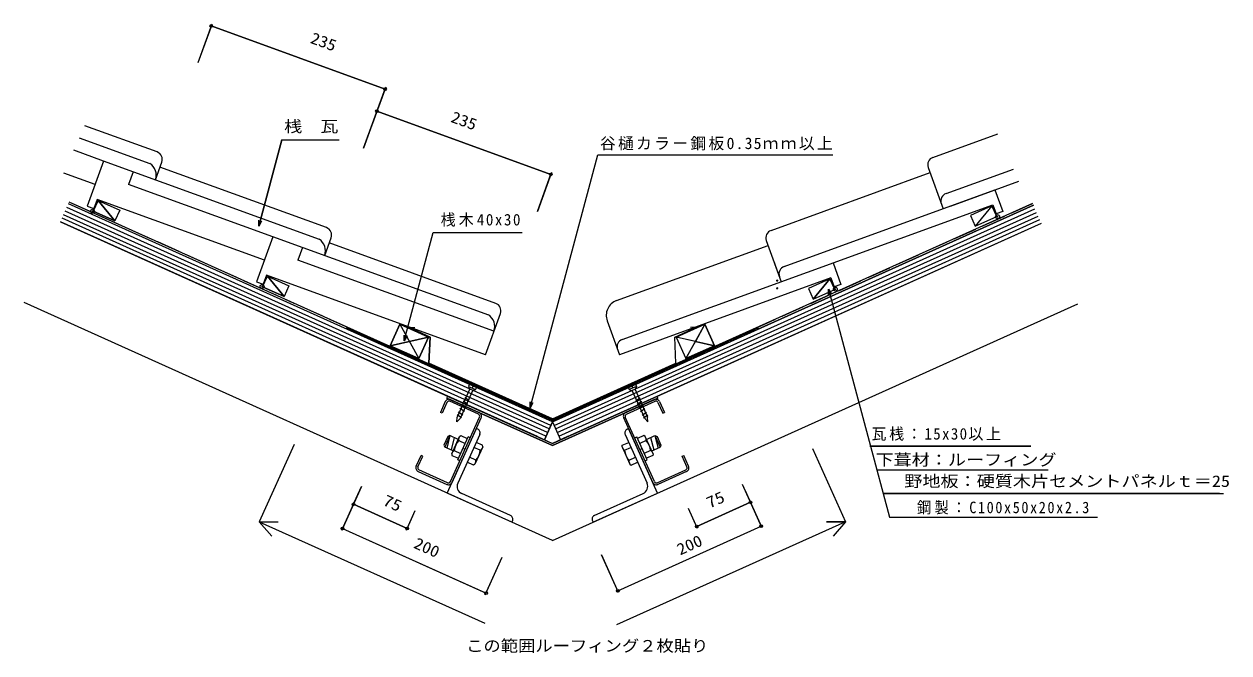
# Model space of a CAD drawing. Units: millimetres, scale not verified. Extents: x -746 to 785, y -405 to 393.
import ezdxf
from ezdxf.enums import TextEntityAlignment as Align

# ---------------------------------------------------------------- set-up
doc = ezdxf.new("R2010")
doc.units = ezdxf.units.MM
doc.header["$LTSCALE"] = 10
doc.header["$PDMODE"] = 32
doc.header["$PDSIZE"] = 5
doc.linetypes.add('DASHED1', pattern=[1.8, 1.2, -0.6])
doc.linetypes.add('DASHED3', pattern=[4, 3, -1])
doc.layers.add('0-0_LAYER000', color=7, linetype='Continuous')
doc.layers.add('0-2_ADD_LINE', color=7, linetype='Continuous')
doc.layers.add('0-1_LAYER001', color=2, linetype='Continuous', lineweight=18)
doc.styles.add('ＭＳ ゴシック', font='')
doc.styles.get('ＭＳ ゴシック').set_extended_font_data('MS Gothic')

msp = doc.modelspace()

# ---------------------------------------------------------------- linework, layer by layer
at = {"layer": '0-0_LAYER000'}
for p in [(-659.23, 155.59), (490.97, 148.76), (-443.74, 60.1), (284.88, 56.68)]:
    msp.add_point(p, dxfattribs=at)
at = {"layer": '0-1_LAYER001'}
for p, q in [((-507.51, 393.29), (-525.41, 343.94)), ((-508.36, 390.94), (-287.45, 310.79)), ((-286.6, 313.14), (-304.5, 263.79)), ((-296.83, 284.94), (-314.73, 235.59)), ((-297.68, 282.59), (-76.77, 202.45)), ((-448.05, 136.56), (-418.6, 246.47)), ((-418.6, 246.47), (-347.62, 246.47)), ((-645.07, 219.37), (-682.74, 233.03)), ((-103.18, -94.19), (-17.1, 227.06)), ((-17.1, 227.06), (281.48, 227.06)), ((-607.47, 205.72), (-613.27, 189.74)), ((-75.92, 204.8), (-93.82, 155.44)), ((-429.96, 123.24), (-613.27, 189.74)), ((-652.04, 169.32), (-624.68, 157.01)), ((-74.73, -111.87), (-689.74, 164.88)), ((-630.84, 143.33), (-658.2, 155.64)), ((-624.68, 157.01), (-630.84, 143.33)), ((-74.73, -111.87), (536.49, 163.18)), ((483.78, 162.5), (456.42, 150.19)), ((483.78, 162.5), (462.57, 136.51)), ((489.93, 148.82), (483.78, 162.5)), ((-93.8, -130.71), (-700, 142.08)), ((-55.66, -130.71), (546.75, 140.38)), ((456.42, 150.19), (462.57, 136.51)), ((462.57, 136.51), (489.93, 148.82)), ((-263.2, -9.16), (-226.34, 128.4)), ((-226.34, 128.4), (-112.99, 128.4)), ((-392.36, 109.6), (-398.16, 93.62)), ((-149.04, 3.24), (-398.16, 93.62)), ((-443.03, 59.64), (-436.87, 73.32)), ((-436.87, 73.32), (-409.52, 61)), ((-436.87, 73.32), (-415.67, 47.33)), ((278.01, 69.9), (250.65, 57.59)), ((278.01, 69.9), (256.81, 43.91)), ((284.16, 56.23), (278.01, 69.9)), ((-415.67, 47.33), (-443.03, 59.64)), ((-409.52, 61), (-415.67, 47.33)), ((250.65, 57.59), (256.81, 43.91)), ((256.81, 43.91), (284.16, 56.23)), ((276.2, 56.66), (353.81, -232.97)), ((-74.73, -262.65), (-746.16, 39.49)), ((-74.73, -262.65), (592.92, 37.79)), ((-268.55, 12.11), (-244.39, -31.66)), ((119.09, 12.11), (94.92, -31.66)), ((108.18, 8.15), (100.67, 8.03)), ((-280.86, -15.25), (-232.07, -4.31)), ((131.4, -15.25), (82.61, -4.31)), ((-74.73, -108.07), (-231.61, -37.48)), ((-179.92, -70.89), (-195.68, -105.91)), ((-176.28, -72.54), (-192.03, -107.55)), ((-180.2, -64.19), (-181.43, -66.93)), ((-181.43, -66.93), (-172.31, -71.03)), ((-181.43, -66.93), (-179.92, -70.89)), ((-180.2, -64.19), (-171.08, -68.3)), ((-175.64, -66.24), (-176.87, -68.98)), ((-172.31, -71.03), (-176.28, -72.54)), ((-171.08, -68.3), (-172.31, -71.03)), ((30.73, -64.19), (21.61, -68.3)), ((21.61, -68.3), (22.85, -71.03)), ((31.96, -66.93), (22.85, -71.03)), ((22.85, -71.03), (26.81, -72.54)), ((26.17, -66.24), (27.4, -68.98)), ((26.81, -72.54), (42.57, -107.55)), ((31.96, -66.93), (30.46, -70.89)), ((30.46, -70.89), (46.22, -105.91)), ((30.73, -64.19), (31.96, -66.93)), ((-210.87, -86.25), (-217.02, -99.93)), ((-208.77, -87.19), (-214.92, -100.87)), ((-208.81, -81.69), (-207.79, -79.41)), ((-208.81, -81.69), (-74.73, -142.03)), ((-168.72, -102.25), (-205.2, -85.84)), ((-204.26, -83.74), (-167.78, -100.16)), ((-184.63, -94.11), (-190.26, -90.42)), ((-184.63, -94.11), (-190.26, -90.42)), ((-182.58, -89.55), (-188.2, -85.86)), ((-182.58, -89.55), (-188.2, -85.86)), ((-180.52, -84.99), (-186.15, -81.3)), ((-180.52, -84.99), (-186.15, -81.3)), ((59.35, -81.69), (-74.73, -142.03)), ((54.79, -83.74), (18.31, -100.16)), ((19.26, -102.25), (55.73, -85.84)), ((31.06, -84.99), (36.69, -81.3)), ((31.06, -84.99), (36.69, -81.3)), ((33.11, -89.55), (38.74, -85.86)), ((33.11, -89.55), (38.74, -85.86)), ((35.16, -94.11), (40.79, -90.42)), ((35.16, -94.11), (40.79, -90.42)), ((59.35, -81.69), (58.32, -79.41)), ((59.3, -87.19), (65.46, -100.87)), ((61.4, -86.25), (67.56, -99.93)), ((-214.92, -100.87), (-217.02, -99.93)), ((-204.3, -187.9), (-167.37, -105.82)), ((-202.2, -188.84), (-165.27, -106.77)), ((-196.16, -111.84), (-195.68, -105.91)), ((-190.27, -106.64), (-195.9, -102.95)), ((-188.73, -103.23), (-194.36, -99.54)), ((-186.68, -98.67), (-192.31, -94.98)), ((52.74, -188.84), (15.81, -106.77)), ((54.84, -187.9), (17.9, -105.82)), ((37.22, -98.67), (42.84, -94.98)), ((39.27, -103.23), (44.9, -99.54)), ((40.8, -106.64), (46.43, -102.95)), ((46.69, -111.84), (46.22, -105.91)), ((65.46, -100.87), (67.56, -99.93)), ((-208.36, -202.52), (-171.43, -120.45)), ((-196.16, -111.84), (-192.03, -107.55)), ((-169.6, -121.27), (-171.43, -120.45)), ((-74.73, -111.87), (-84.99, -134.67)), ((-74.73, -111.87), (-64.47, -134.67)), ((20.14, -121.27), (21.96, -120.45)), ((58.9, -202.52), (21.96, -120.45)), ((46.69, -111.84), (42.57, -107.55)), ((-207.72, -130.43), (-212.65, -141.38)), ((-205.08, -129.43), (-211.64, -144.02)), ((-205.08, -129.43), (-209.07, -145.18)), ((-205.08, -129.43), (-207.72, -130.43)), ((-194.41, -134.23), (-205.08, -129.43)), ((-199.52, -131.93), (-203.51, -147.68)), ((-202.61, -152.47), (-192.76, -130.58)), ((-195.14, -160.22), (-182, -131.04)), ((-167.09, -127.88), (-195, -189.89)), ((-193.87, -135.65), (-185.73, -139.31)), ((-192.76, -130.58), (-191.03, -129.33)), ((-191.03, -129.33), (-182.88, -132.99)), ((-179.27, -132.27), (-182, -131.04)), ((-93.8, -130.71), (-74.73, -139.29)), ((-55.66, -130.71), (-74.73, -139.29)), ((17.63, -127.88), (45.54, -189.89)), ((29.8, -132.27), (32.54, -131.04)), ((45.67, -160.22), (32.54, -131.04)), ((41.56, -129.33), (33.42, -132.99)), ((44.4, -135.65), (36.26, -139.31)), ((43.3, -130.58), (41.56, -129.33)), ((53.15, -152.47), (43.3, -130.58)), ((44.94, -134.23), (55.61, -129.43)), ((50.06, -131.93), (54.05, -147.68)), ((55.61, -129.43), (58.26, -130.43)), ((55.61, -129.43), (62.18, -144.02)), ((55.61, -129.43), (59.6, -145.18)), ((58.26, -130.43), (63.18, -141.38)), ((-403.11, -140.69), (-447.26, -238.82)), ((-212.65, -141.38), (-211.64, -144.02)), ((-200.97, -148.82), (-211.64, -144.02)), ((-202.61, -152.47), (-202.4, -154.6)), ((-199.55, -148.28), (-191.41, -151.95)), ((-185.83, -146.86), (-188.57, -145.63)), ((-166.37, -148.02), (-174.51, -144.36)), ((-163.31, -143.84), (-173.16, -165.73)), ((-163.53, -141.71), (-171.67, -138.04)), ((-163.31, -143.84), (-163.53, -141.71)), ((13.85, -143.84), (14.06, -141.71)), ((13.85, -143.84), (23.7, -165.73)), ((14.06, -141.71), (22.2, -138.04)), ((16.9, -148.02), (25.05, -144.36)), ((36.37, -146.86), (39.11, -145.63)), ((50.09, -148.28), (41.95, -151.95)), ((51.51, -148.82), (62.18, -144.02)), ((53.15, -152.47), (52.93, -154.6)), ((63.18, -141.38), (62.18, -144.02)), ((255.91, -145.74), (297.91, -239.07)), ((328.46, -142.92), (533.29, -142.92)), ((-247.8, -168.32), (-241.64, -154.64)), ((-245.7, -169.27), (-239.55, -155.59)), ((-239.55, -155.59), (-241.64, -154.64)), ((-202.4, -154.6), (-194.26, -158.26)), ((-192.4, -161.45), (-195.14, -160.22)), ((-174.9, -166.98), (-183.04, -163.31)), ((-172.05, -160.66), (-180.2, -156.99)), ((-173.16, -165.73), (-174.9, -166.98)), ((22.59, -160.66), (30.73, -156.99)), ((23.7, -165.73), (25.43, -166.98)), ((25.43, -166.98), (33.57, -163.31)), ((42.94, -161.45), (45.67, -160.22)), ((52.93, -154.6), (44.79, -158.26)), ((90.08, -155.59), (92.18, -154.64)), ((96.24, -169.27), (90.08, -155.59)), ((98.34, -168.32), (92.18, -154.64)), ((-245.29, -174.94), (-208.81, -191.35)), ((-207.87, -189.25), (-244.35, -172.84)), ((58.41, -189.25), (94.89, -172.84)), ((95.83, -174.94), (59.35, -191.35)), ((337.09, -173.01), (551.82, -173.01)), ((-328.66, -218.93), (-317.37, -193.86)), ((178.06, -216.43), (166.78, -191.35)), ((191.7, -246.72), (170.15, -198.84)), ((-342.47, -249.63), (-320.93, -201.76)), ((-127.97, -231.02), (-189.98, -203.11)), ((-21.49, -231.02), (40.52, -203.11)), ((108.64, -244.92), (177.04, -214.15)), ((346.64, -203.11), (777.96, -203.11)), ((-327.63, -216.65), (-259.24, -247.43)), ((-260.26, -249.71), (-248.98, -224.63)), ((109.67, -247.2), (98.39, -222.13)), ((-447.38, -239.07), (-431.3, -256.95)), ((-447.26, -238.82), (-423.22, -238.97)), ((-447.26, -238.82), (-160.66, -367.79)), ((297.8, -238.82), (6.82, -369.75)), ((8.28, -326.51), (190.67, -244.44)), ((297.8, -238.82), (273.76, -238.97)), ((297.91, -239.07), (281.84, -256.95)), ((353.81, -232.97), (618.13, -232.97)), ((-341.45, -247.35), (-159.06, -329.43)), ((-160.09, -331.71), (-138.54, -283.83)), ((9.31, -328.79), (-12.23, -280.91))]:
    msp.add_line(p, q, dxfattribs=at)
at = {"layer": '0-1_LAYER001', "color": 7}
for p, q in [((-507.78, 392.54), (-525.41, 343.94)), ((-287.45, 310.79), (-508.36, 390.94)), ((-314.73, 235.59), (-286.87, 312.39)), ((-76.77, 202.45), (-297.68, 282.59)), ((-418.6, 246.47), (-345.92, 246.47)), ((-103.18, -94.19), (-17.1, 227.06)), ((-17.1, 227.06), (272.98, 227.06)), ((-93.82, 155.44), (-76.19, 204.04)), ((-448.05, 136.56), (-444.3, 143.06)), ((-263.2, -9.16), (-226.34, 128.4)), ((-226.34, 128.4), (-118.09, 128.4)), ((256.81, 43.91), (278.01, 69.9)), ((-443.03, 59.64), (-415.67, 47.33)), ((250.65, 57.59), (256.81, 43.91)), ((256.81, 43.91), (284.88, 56.68)), ((276.2, 56.66), (276.2, 49.16)), ((276.2, 56.66), (279.81, 50.41)), ((276.2, 56.66), (353.81, -232.97)), ((-74.73, -262.65), (-746.16, 39.49)), ((-74.73, -262.65), (592.92, 37.79)), ((-268.55, 12.11), (-244.39, -31.66)), ((-257.64, 8.15), (-249.38, 7.71)), ((119.09, 12.11), (131.4, -15.25)), ((-232.07, -4.31), (-280.86, -15.25)), ((-259.45, -2.67), (-259.93, -3.5)), ((255.91, -145.74), (297.91, -239.07)), ((533.29, -142.92), (329.68, -142.92)), ((337.09, -173.01), (555.22, -173.01)), ((191.37, -245.99), (166.78, -191.35)), ((177.04, -214.15), (108.64, -244.92)), ((772.86, -203.11), (346.64, -203.11)), ((-259.24, -247.43), (-248.98, -224.63)), ((109.34, -246.47), (98.39, -222.13)), ((-447.26, -238.82), (-431.3, -256.95)), ((-447.26, -238.82), (-160.66, -367.79)), ((297.8, -238.82), (6.82, -369.75)), ((8.28, -326.51), (190.67, -244.44)), ((353.81, -232.97), (606.23, -232.97)), ((-159.76, -330.98), (-138.54, -283.83)), ((-12.23, -280.91), (8.98, -328.06))]:
    msp.add_line(p, q, dxfattribs=at)
at = {"layer": '0-1_LAYER001', "color": 4}
for p, q in [((-577.07, 230.87), (-669, 264.22)), ((-585.92, 215.99), (-675.87, 248.62)), ((408.81, 224.04), (491.2, 253.94)), ((-645.07, 219.37), (-665.82, 162.18)), ((-370.81, 119.86), (-645.07, 219.37)), ((-579.27, 195.49), (-571.08, 218.05)), ((-655.93, 189.44), (-695.59, 203.84)), ((-361.96, 134.74), (-573.47, 211.47)), ((203.1, 131.33), (405.21, 204.65)), ((402.82, 211.23), (421.86, 158.75)), ((402.82, 211.23), (421.86, 158.75)), ((425.46, 178.14), (511.1, 209.21)), ((431.26, 162.16), (518.03, 193.64)), ((-653.27, 170.39), (-657.36, 159.11)), ((-440.82, 93.32), (-653.27, 170.39)), ((-665.82, 162.18), (-657.36, 159.11)), ((497.55, 155.36), (489.09, 152.29)), ((-429.96, 123.24), (-450.71, 66.06)), ((-155.7, 23.74), (-429.96, 123.24)), ((-364.16, 99.37), (-355.97, 121.93)), ((-146.85, 38.61), (-358.36, 115.35)), ((6.79, 42.02), (199.49, 111.94)), ((197.11, 118.52), (216.15, 66.03)), ((206.32, 93.13), (216.15, 66.03)), ((281.95, 89.91), (291.84, 62.65)), ((-450.71, 66.06), (-442.25, 62.99)), ((-438.15, 74.27), (-442.25, 62.99)), ((-159.9, -26.68), (-438.15, 74.27)), ((279.29, 70.86), (10.44, -26.68)), ((279.29, 70.86), (283.38, 59.58)), ((291.84, 62.65), (283.38, 59.58)), ((-159.9, -26.68), (-140.86, 25.8)), ((-5.19, 16.4), (10.44, -26.68))]:
    msp.add_line(p, q, dxfattribs=at)
at = {"layer": '0-1_LAYER001', "color": 1}
for p, q in [((-78.84, -120.99), (-693.84, 155.76)), ((-76.78, -116.43), (-691.79, 160.32)), ((-72.68, -116.43), (538.54, 158.62)), ((-70.63, -120.99), (540.6, 154.06)), ((-82.94, -130.11), (-697.95, 146.64)), ((-80.89, -125.55), (-695.89, 151.2)), ((-68.58, -125.55), (542.65, 149.5)), ((-66.52, -130.11), (544.7, 144.94))]:
    msp.add_line(p, q, dxfattribs=at)
at = {"layer": '0-1_LAYER001', "linetype": 'DASHED3'}
for q in [(-688.71, 167.16), (535.47, 165.46)]:
    msp.add_line((-74.73, -109.13), q, dxfattribs=at)
at = {"layer": '0-1_LAYER001', "linetype": 'DASHED1'}
for q in [(-336.41, 7.53), (186.94, 7.53)]:
    msp.add_line((-74.73, -110.23), q, dxfattribs=at)
at = {"layer": '0-1_LAYER001', "color": 7}
for points in [[(-418.6, 246.47), (-448.05, 136.56), (-448.05, 144.06)], [(-652.04, 169.32), (-624.68, 157.01), (-630.84, 143.33)], [(-84.99, -134.67), (-74.73, -111.87), (-689.74, 164.88)], [(535.47, 165.46), (-74.73, -109.13), (-688.71, 167.16)], [(536.49, 163.18), (-74.73, -111.87), (-64.47, -134.67)], [(-700, 142.08), (-74.73, -139.29), (546.75, 140.38)], [(-443.03, 59.64), (-436.87, 73.32), (-409.52, 61), (-415.67, 47.33), (-436.87, 73.32)], [(284.16, 56.23), (278.01, 69.9), (250.65, 57.59)], [(186.94, 7.53), (-74.73, -110.23), (-336.41, 7.53)], [(-257.64, 8.15), (-230.2, -4.2), (-231.61, -37.48), (-74.73, -108.07), (82.15, -37.48), (80.74, -4.2), (108.18, 8.15), (100.67, 8.03)], [(-263.2, -1.66), (-263.2, -9.16), (-259.93, -3.5)], [(82.61, -4.31), (94.92, -31.66), (107, -9.78), (131.4, -15.25), (94.92, -31.66)], [(-74.73, -142.03), (-208.81, -81.69), (-207.79, -79.41)], [(-103.18, -86.69), (-103.18, -94.19), (-99.43, -87.69)], [(-74.73, -142.03), (59.35, -81.69), (58.32, -79.41)], [(-403.11, -140.69), (-447.26, -238.82), (-423.22, -238.97)], [(-317.37, -193.86), (-342.47, -249.63), (-341.45, -247.35), (-160.61, -328.73), (-159.06, -329.43)], [(-259.93, -248.98), (-259.24, -247.43), (-327.63, -216.65)], [(273.76, -238.97), (297.8, -238.82), (281.84, -256.95)]]:
    msp.add_lwpolyline(points, dxfattribs=at)
at = {"layer": '0-1_LAYER001'}
for points in [[(-658.2, 155.64), (-652.04, 169.32), (-630.84, 143.33)], [(-444.3, 143.06), (-448.05, 136.56), (-448.05, 144.06)], [(276.2, 49.16), (276.2, 56.66), (279.95, 50.17)], [(-231.61, -37.48), (-230.2, -4.2), (-257.64, 8.15)], [(-74.73, -108.07), (82.15, -37.48), (80.74, -4.2), (108.18, 8.15)], [(-259.45, -2.67), (-263.2, -9.16), (-263.2, -1.66)], [(-99.43, -87.69), (-103.18, -94.19), (-103.18, -86.69)], [(-125.47, -237.63), (-126.29, -239.45), (-208.36, -202.52)], [(-24, -237.63), (-23.18, -239.45), (58.9, -202.52)]]:
    msp.add_lwpolyline(points, dxfattribs=at)
at = {"layer": '0-1_LAYER001', "color": 7}
for points in [[(-658.2, 155.64), (-630.84, 143.33), (-652.04, 169.32)], [(-268.55, 12.11), (-280.86, -15.25), (-244.39, -31.66), (-232.07, -4.31)], [(82.61, -4.31), (119.09, 12.11), (107, -9.78)]]:
    msp.add_lwpolyline(points, close=True, dxfattribs=at)
at = {"layer": '0-1_LAYER001', "color": 4}
for points in [[(219.75, 85.42), (487.66, 182.62), (497.55, 155.36)], [(14.04, -7.29), (485, 163.57), (489.09, 152.29)]]:
    msp.add_lwpolyline(points, dxfattribs=at)
at = {"layer": '0-1_LAYER001'}
for points in [[(-244.39, -31.66), (-280.86, -15.25), (-268.55, 12.11), (-232.07, -4.31)], [(94.92, -31.66), (131.4, -15.25), (119.09, 12.11), (82.61, -4.31)]]:
    msp.add_lwpolyline(points, close=True, dxfattribs=at)
for centre in [(-508.36, 390.94), (-287.45, 310.79), (-297.68, 282.59), (-76.77, 202.45), (177.04, -214.15), (-327.63, -216.65), (108.64, -244.92), (190.67, -244.44), (-341.45, -247.35), (-259.24, -247.43), (-159.06, -329.43), (8.28, -326.51)]:
    msp.add_circle(centre, 1.7, dxfattribs=at)
at = {"layer": '0-1_LAYER001', "color": 4}
for centre, radius, start, end in [((-580.48, 221.46), 10, 340.05908, 70.05908), ((-595.86, 201.44), 17.62, 340.29127, 57.20982), ((412.22, 214.64), 10, 109.94091, 199.94091), ((428.87, 168.74), 10, 109.94091, 199.94091), ((-365.37, 125.34), 10, 340.05908, 70.05908), ((206.51, 121.93), 10, 109.94091, 199.94091), ((-380.75, 105.31), 17.62, 340.29127, 57.20982), ((223.16, 76.02), 10, 109.94091, 199.94091), ((-150.26, 29.21), 10, 340.05908, 70.05908), ((13.61, 23.22), 20, 109.94091, 199.94091), ((-165.64, 9.18), 17.62, 340.29127, 57.20982), ((17.45, -16.69), 10, 109.94091, 199.94091)]:
    msp.add_arc(centre, radius, start, end, dxfattribs=at)
at = {"layer": '0-1_LAYER001'}
for centre, radius, start, end in [((-206.31, -88.3), 5, 65.75863, 155.77563), ((-206.31, -88.3), 2.7, 65.76751, 155.75961), ((56.84, -88.3), 5, 24.22437, 114.24137), ((56.84, -88.3), 2.7, 24.24039, 114.23249), ((-169.83, -104.72), 2.7, 335.78718, 65.76751), ((-169.83, -104.72), 5, 335.76924, 65.7799), ((20.36, -104.72), 5, 114.2201, 204.23075), ((20.37, -104.72), 2.7, 114.23249, 204.21281), ((-171.65, -125.83), 5, 335.76924, 65.7799), ((22.19, -125.83), 5, 114.2201, 204.23075), ((-176.81, -150.92), 22.9, 138.16798, 173.38349), ((-187.81, -134.56), 6.15, 156.13024, 190.13752), ((38.35, -134.56), 6.15, 349.86247, 23.86975), ((27.34, -150.92), 22.9, 6.6165, 41.83202), ((-196.34, -153.54), 6.16, 121.44441, 155.39906), ((-189.15, -145.37), 22.94, 318.19589, 353.35266), ((-169.58, -142.78), 6.15, 301.44396, 335.44622), ((20.11, -142.78), 6.15, 204.55377, 238.55603), ((39.69, -145.37), 22.94, 186.64733, 221.8041), ((46.88, -153.54), 6.16, 24.60094, 58.55559), ((-243.24, -170.38), 5, 155.75434, 245.78627), ((-178.11, -161.74), 6.15, 336.10723, 10.12198), ((28.64, -161.74), 6.15, 169.87802, 203.89276), ((93.78, -170.38), 5, 294.21372, 24.24565), ((-243.24, -170.38), 2.7, 155.75961, 245.77931), ((93.78, -170.38), 2.7, 294.22068, 24.24039), ((-206.76, -186.79), 5, 245.76498, 335.79052), ((-206.76, -186.79), 2.7, 245.77931, 335.78718), ((-185.88, -193.99), 10, 155.77609, 245.76332), ((36.41, -193.99), 10, 294.23667, 24.22391), ((57.3, -186.79), 5, 204.20947, 294.23501), ((57.3, -186.79), 2.7, 204.21281, 294.22068), ((-130.02, -235.58), 5, 335.76924, 65.7799), ((-19.44, -235.58), 5, 114.2201, 204.23075)]:
    msp.add_arc(centre, radius, start, end, dxfattribs=at)

# ---------------------------------------------------------------- texts
at = {"layer": '0-1_LAYER001', "color": 7, "style": 'ＭＳ ゴシック'}
for s, rotation, width, p in [('235', 340.059, 1.1, (-385.03, 365.51)), ('75', 24.228, 1.15, (126.75, -226.19)), ('200', 335.772, 1.1, (-254.11, -275.5))]:
    msp.add_text(s, height=14.66, rotation=rotation, dxfattribs=dict(at, width=width)).set_placement(p, align=Align.BOTTOM_LEFT)
for s, width, p in [('\u3000野地板：硬質木片セメントパネルｔ＝25', 1.15, (349.49, -198.99)), ('この範囲ルーフィング２枚貼り', 1.1, (-184.4, -408.12))]:
    msp.add_text(s, height=14.66, dxfattribs=dict(at, width=width)).set_placement(p, align=Align.BOTTOM_LEFT)
at = {"layer": '0-1_LAYER001', "color": 7, "insert": (-14.37, 232.89), "char_height": 14.66, "attachment_point": 7, "style": 'ＭＳ ゴシック'}
msp.add_mtext('\\T1.15;谷樋カラー鋼板0.35ｍｍ以上', dxfattribs=at)
at = {"layer": '0-2_ADD_LINE', "style": 'ＭＳ ゴシック'}
for s, rotation, width, p in [('235', 340.059, 1.1, (-206.5, 265.19)), ('75', 335.772, 1.15, (-293.22, -221.09)), ('200', 24.228, 1.1, (89.35, -285.7))]:
    msp.add_text(s, height=14.66, rotation=rotation, dxfattribs=dict(at, width=width)).set_placement(p, align=Align.BOTTOM_LEFT)
at = {"layer": '0-2_ADD_LINE', "style": 'ＭＳ ゴシック', "width": 1.15}
for s, p in [('桟\u3000瓦', (-415.64, 251.59)), ('下葺材：ルーフィング', (335.89, -171.78))]:
    msp.add_text(s, height=14.66, dxfattribs=at).set_placement(p, align=Align.BOTTOM_LEFT)
at = {"layer": '0-2_ADD_LINE', "style": 'ＭＳ ゴシック'}
msp.add_text('：', height=14.66, dxfattribs=at).set_placement((200.89, 50.73), align=Align.BOTTOM_LEFT)
at = {"layer": '0-2_ADD_LINE', "char_height": 14.66, "attachment_point": 7, "style": 'ＭＳ ゴシック'}
for s, insert in [('\\T1.21;\\W0.95;桟木40x30', (-216.7, 135.97)), ('\\T1.18;\\W0.95;瓦桟：15x30以上', (330.79, -136.08)), ('\\T1.23;\\W0.9;\u3000鋼製：C100x50x20x2.3', (366.49, -229.59))]:
    msp.add_mtext(s, dxfattribs=dict(at, insert=insert))

doc.saveas('drawing.dxf')
